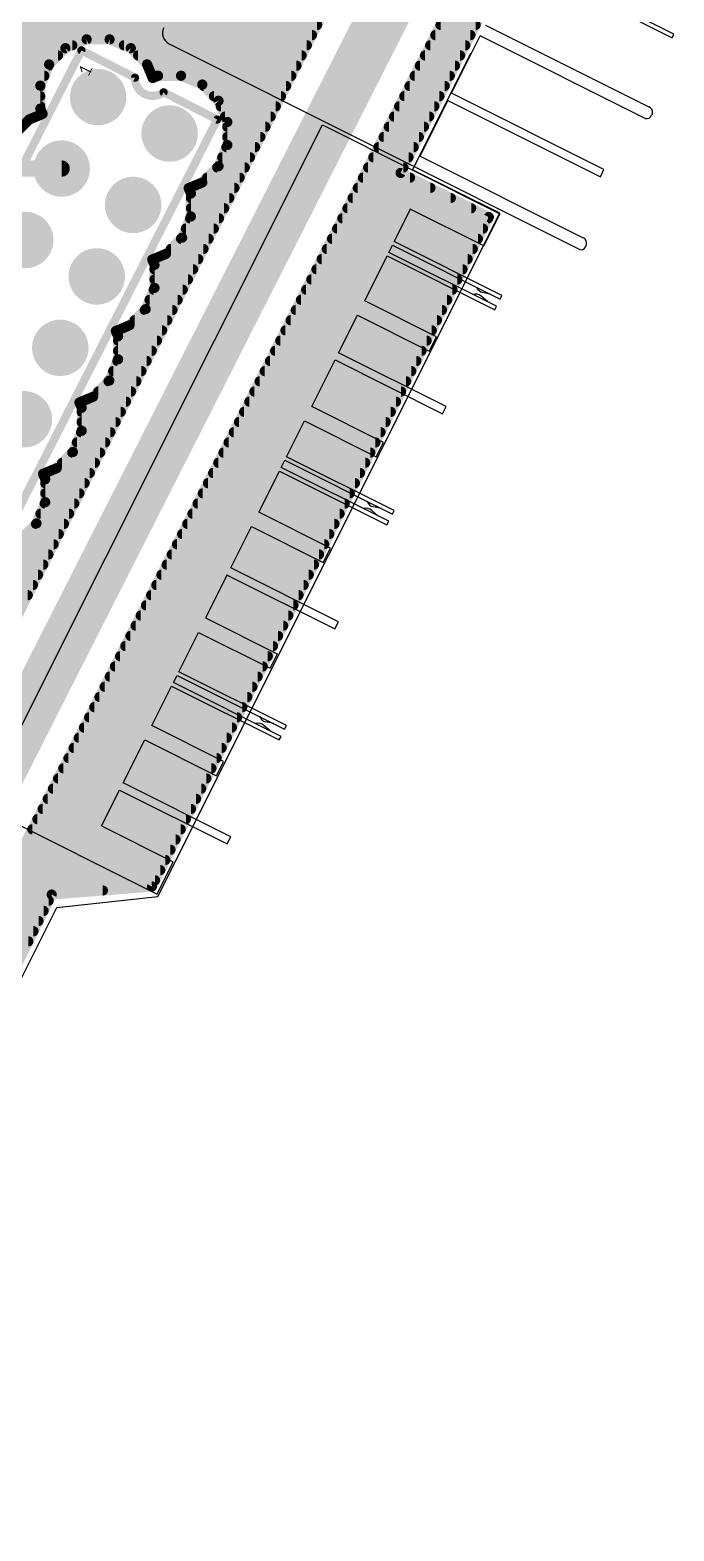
# Model space of a CAD drawing. Extents: x 0 to 110, y 0 to 76.
# Drawn here: x 67.36 to 83.42, y 0.03 to 37.47 of the extents above; entities that cross this region are included whole.
import ezdxf

# ---------------------------------------------------------------- set-up
doc = ezdxf.new("R2010")
doc.units = 0
doc.layers.get('0').update_dxf_attribs({"linetype": 'CONTINUOUS'})
for name, color, linetype in [('1', 22, 'CONTINUOUS'), ('17', 82, 'CONTINUOUS'), ('21', 253, 'CONTINUOUS'), ('22', 253, 'CONTINUOUS'), ('255', 6, 'CONTINUOUS')]:
    doc.layers.add(name, color=color, linetype=linetype)

# ---------------------------------------------------------------- blocks, each defined once
blk = doc.blocks.new('ROUNDP')
at = {"const_width": 0.5}
blk.add_lwpolyline([(0, -0.25, 1), (0, 0.25, 1), (0, -0.25)], format="xyb", dxfattribs=at)

msp = doc.modelspace()

# ---------------------------------------------------------------- linework, layer by layer
at = {"layer": '1'}
for points, const_width in [([(80.4, 41.4), (76.6, 33.9)], 0.254), ([(75.778, 40.0735), (63.0645, 15.0106)], 0.254), ([(77.025, 39.5), (63.925, 13.675)], 1.27), ([(65.1855, 13.128), (78.1494, 38.6846)], 0.254), ([(60.314, 37.592), (74.5192, 37.592)], 0.254), ([(60.314, 37.338), (74.3903, 37.338)], 0.254), ([(77.4663, 37.338), (78.3419, 37.338)], 0.254), ([(77.5951, 37.592), (78.4706, 37.592)], 0.254), ([(60.314, 37.084), (68.4135, 37.084)], 0.254), ([(68.2412, 37.0126), (67.836, 36.6074)], 0.254), ([(68.7707, 37.232), (68.2412, 37.0126)], 0.254), ([(69.3438, 37.232), (68.7707, 37.232)], 0.254), ([(69.8733, 37.0126), (69.3438, 37.232)], 0.254), ([(69.701, 37.084), (74.2615, 37.084)], 0.254), ([(70.2785, 36.6074), (69.8733, 37.0126)], 0.254), ([(77.3374, 37.084), (78.2132, 37.084)], 0.254), ([(60.314, 36.83), (68.0586, 36.83)], 0.254), ([(60.314, 36.576), (67.823, 36.576)], 0.254), ([(67.836, 36.6074), (67.6166, 36.0779)], 0.254), ([(70.0559, 36.83), (74.1326, 36.83)], 0.254), ([(70.4189, 36.2685), (70.2785, 36.6074)], 0.254), ([(70.2915, 36.576), (74.0038, 36.576)], 0.254), ([(77.0797, 36.576), (77.9558, 36.576)], 0.254), ([(77.2086, 36.83), (78.0845, 36.83)], 0.254), ([(60.314, 36.322), (67.7177, 36.322)], 0.254), ([(70.3967, 36.322), (70.5479, 36.322)], 0.254), ([(70.5527, 36.324), (70.4189, 36.2685)], 0.254), ([(71.1258, 36.324), (70.5527, 36.324)], 0.254), ([(71.6553, 36.1047), (71.1258, 36.324)], 0.254), ([(71.1306, 36.322), (73.875, 36.322)], 0.254), ([(76.9509, 36.322), (77.8271, 36.322)], 0.254), ([(60.314, 36.068), (67.6166, 36.068)], 0.254), ([(67.6166, 36.0779), (67.6166, 35.5048)], 0.254), ([(72.0605, 35.6994), (71.6553, 36.1047)], 0.254), ([(71.6919, 36.068), (73.7461, 36.068)], 0.254), ([(76.8221, 36.068), (77.6985, 36.068)], 0.254), ([(60.314, 35.814), (67.6166, 35.814)], 0.254), ([(61.6933, 35.56), (67.6166, 35.56)], 0.254), ([(67.6166, 35.5048), (67.6721, 35.371)], 0.254), ([(71.9459, 35.814), (73.6173, 35.814)], 0.254), ([(72.2798, 35.1699), (72.0605, 35.6994)], 0.254), ([(72.1183, 35.56), (73.4884, 35.56)], 0.254), ([(76.5644, 35.56), (77.4411, 35.56)], 0.254), ([(76.6932, 35.814), (77.5698, 35.814)], 0.254), ([(61.9473, 35.306), (67.5152, 35.306)], 0.254), ([(67.3332, 35.2306), (67.0517, 34.9492)], 0.254), ([(67.6721, 35.371), (67.3332, 35.2306)], 0.254), ([(72.2235, 35.306), (73.3596, 35.306)], 0.254), ([(72.2798, 34.5968), (72.2798, 35.1699)], 0.254), ([(76.4355, 35.306), (77.3124, 35.306)], 0.254), ([(72.2798, 35.052), (73.2307, 35.052)], 0.254), ([(72.2798, 34.798), (73.1019, 34.798)], 0.254), ([(76.1778, 34.798), (77.055, 34.798)], 0.254), ([(76.3067, 35.052), (77.1837, 35.052)], 0.254), ([(72.0605, 34.0674), (72.2798, 34.5968)], 0.254), ([(72.258, 34.544), (72.973, 34.544)], 0.254), ([(76.049, 34.544), (76.9263, 34.544)], 0.254), ([(68.1493, 34.0094), (61.4906, 34.0094)], 0.4064), ([(71.6553, 33.6621), (72.0605, 34.0674)], 0.254), ([(72.0292, 34.036), (72.7154, 34.036)], 0.254), ([(72.1527, 34.29), (72.8442, 34.29)], 0.254), ([(75.7913, 34.036), (76.6689, 34.036)], 0.254), ([(75.9201, 34.29), (76.7976, 34.29)], 0.254), ([(71.3164, 33.5217), (71.6553, 33.6621)], 0.254), ([(71.7752, 33.782), (72.5865, 33.782)], 0.254), ([(75.6625, 33.782), (76.836, 33.782)], 0.254), ([(76.6, 33.9), (78.8, 32.8)], 0.254), ([(71.3719, 33.3879), (71.3164, 33.5217)], 0.254), ([(71.3315, 33.528), (72.4577, 33.528)], 0.254), ([(71.3719, 32.8148), (71.3719, 33.3879)], 0.254), ([(71.3719, 33.274), (72.3288, 33.274)], 0.254), ([(75.4048, 33.274), (77.852, 33.274)], 0.254), ([(75.5336, 33.528), (77.344, 33.528)], 0.254), ([(71.3719, 33.02), (72.2, 33.02)], 0.254), ([(75.2759, 33.02), (78.36, 33.02)], 0.254), ([(78.8, 32.8), (70.4, 16.1)], 0.254), ([(71.1525, 32.2853), (71.3719, 32.8148)], 0.254), ([(71.2464, 32.512), (71.9423, 32.512)], 0.254), ([(71.3516, 32.766), (72.0711, 32.766)], 0.254), ([(75.0182, 32.512), (78.6551, 32.512)], 0.254), ([(75.1471, 32.766), (78.7829, 32.766)], 0.254), ([(70.7473, 31.8801), (71.1525, 32.2853)], 0.254), ([(71.1252, 32.258), (71.8134, 32.258)], 0.254), ([(74.8894, 32.258), (78.5274, 32.258)], 0.254), ([(70.4085, 31.7397), (70.7473, 31.8801)], 0.254), ([(70.4639, 31.6059), (70.4085, 31.7397)], 0.254), ([(70.4332, 31.75), (71.5558, 31.75)], 0.254), ([(70.8712, 32.004), (71.6846, 32.004)], 0.254), ([(74.6317, 31.75), (78.2719, 31.75)], 0.254), ([(74.7605, 32.004), (78.3996, 32.004)], 0.254), ([(70.4639, 31.0328), (70.4639, 31.6059)], 0.254), ([(70.4639, 31.496), (71.4269, 31.496)], 0.254), ([(74.5029, 31.496), (78.1441, 31.496)], 0.254), ([(70.2446, 30.5033), (70.4639, 31.0328)], 0.254), ([(70.4453, 30.988), (71.1692, 30.988)], 0.254), ([(70.4639, 31.242), (71.2981, 31.242)], 0.254), ([(74.2452, 30.988), (77.8886, 30.988)], 0.254), ([(74.374, 31.242), (78.0163, 31.242)], 0.254), ([(70.3401, 30.734), (71.0404, 30.734)], 0.254), ([(74.1163, 30.734), (77.7608, 30.734)], 0.254), ([(69.8393, 30.0981), (70.2446, 30.5033)], 0.254), ([(69.9672, 30.226), (70.7827, 30.226)], 0.254), ([(70.2212, 30.48), (70.9115, 30.48)], 0.254), ([(73.8586, 30.226), (77.5053, 30.226)], 0.254), ([(73.9875, 30.48), (77.6331, 30.48)], 0.254), ([(69.5005, 29.9577), (69.8393, 30.0981)], 0.254), ([(69.5559, 29.8239), (69.5005, 29.9577)], 0.254), ([(69.5349, 29.972), (70.6539, 29.972)], 0.254), ([(73.7298, 29.972), (77.3775, 29.972)], 0.254), ([(69.5559, 29.2508), (69.5559, 29.8239)], 0.254), ([(69.5559, 29.718), (70.525, 29.718)], 0.254), ([(69.5559, 29.464), (70.3962, 29.464)], 0.254), ([(73.4721, 29.464), (77.122, 29.464)], 0.254), ([(73.6009, 29.718), (77.2498, 29.718)], 0.254), ([(69.3366, 28.7213), (69.5559, 29.2508)], 0.254), ([(69.539, 29.21), (70.2673, 29.21)], 0.254), ([(73.3433, 29.21), (76.9943, 29.21)], 0.254), ([(68.9313, 28.3161), (69.3366, 28.7213)], 0.254), ([(69.3173, 28.702), (70.0096, 28.702)], 0.254), ([(69.4338, 28.956), (70.1385, 28.956)], 0.254), ([(73.0856, 28.702), (76.7387, 28.702)], 0.254), ([(73.2144, 28.956), (76.8665, 28.956)], 0.254), ([(69.0633, 28.448), (69.8808, 28.448)], 0.254), ([(72.9567, 28.448), (76.611, 28.448)], 0.254), ([(68.5925, 28.1757), (68.9313, 28.3161)], 0.254), ([(68.6479, 28.0419), (68.5925, 28.1757)], 0.254), ([(68.6367, 28.194), (69.7519, 28.194)], 0.254), ([(68.6479, 27.4688), (68.6479, 28.0419)], 0.254), ([(72.8279, 28.194), (76.4832, 28.194)], 0.254), ([(68.6479, 27.94), (69.6231, 27.94)], 0.254), ([(68.6479, 27.686), (69.4943, 27.686)], 0.254), ([(72.5702, 27.686), (76.2277, 27.686)], 0.254), ([(72.699, 27.94), (76.3555, 27.94)], 0.254), ([(68.4286, 26.9393), (68.6479, 27.4688)], 0.254), ([(68.6327, 27.432), (69.3654, 27.432)], 0.254), ([(72.4414, 27.432), (76.0999, 27.432)], 0.254), ([(68.0234, 26.5341), (68.4286, 26.9393)], 0.254), ([(68.4133, 26.924), (69.1077, 26.924)], 0.254), ([(68.5275, 27.178), (69.2366, 27.178)], 0.254), ([(72.1837, 26.924), (75.8444, 26.924)], 0.254), ([(72.3125, 27.178), (75.9722, 27.178)], 0.254), ([(67.6845, 26.3937), (68.0234, 26.5341)], 0.254), ([(68.1593, 26.67), (68.9789, 26.67)], 0.254), ([(72.0548, 26.67), (75.7166, 26.67)], 0.254), ([(67.7399, 26.2599), (67.6845, 26.3937)], 0.254), ([(67.7384, 26.416), (68.85, 26.416)], 0.254), ([(67.7399, 25.6868), (67.7399, 26.2599)], 0.254), ([(67.7399, 26.162), (68.7212, 26.162)], 0.254), ([(71.7971, 26.162), (75.4611, 26.162)], 0.254), ([(71.926, 26.416), (75.5889, 26.416)], 0.254), ([(67.7399, 25.908), (68.5923, 25.908)], 0.254), ([(71.6683, 25.908), (75.3334, 25.908)], 0.254), ([(67.5206, 25.1573), (67.7399, 25.6868)], 0.254), ([(67.6212, 25.4), (68.3347, 25.4)], 0.254), ([(67.7264, 25.654), (68.4635, 25.654)], 0.254), ([(71.4106, 25.4), (75.0778, 25.4)], 0.254), ([(71.5394, 25.654), (75.2056, 25.654)], 0.254), ([(67.1154, 24.752), (67.5206, 25.1573)], 0.254), ([(67.5093, 25.146), (68.2058, 25.146)], 0.254), ([(71.2818, 25.146), (74.9501, 25.146)], 0.254), ([(66.8401, 24.638), (67.9481, 24.638)], 0.254), ([(67.2553, 24.892), (68.077, 24.892)], 0.254), ([(71.0241, 24.638), (74.6946, 24.638)], 0.254), ([(71.1529, 24.892), (74.8223, 24.892)], 0.254), ([(53.7951, 24.384), (67.8193, 24.384)], 0.254), ([(70.8952, 24.384), (74.5668, 24.384)], 0.254), ([(65.1428, 24.13), (67.6904, 24.13)], 0.254), ([(65.6137, 23.876), (67.5616, 23.876)], 0.254), ([(70.6375, 23.876), (74.3113, 23.876)], 0.254), ([(70.7664, 24.13), (74.439, 24.13)], 0.254), ([(65.8677, 23.622), (67.4327, 23.622)], 0.254), ([(70.5087, 23.622), (74.1835, 23.622)], 0.254), ([(66.0415, 23.368), (67.3039, 23.368)], 0.254), ([(70.251, 23.114), (73.928, 23.114)], 0.254), ([(70.3798, 23.368), (74.0558, 23.368)], 0.254), ([(70.1222, 22.86), (73.8002, 22.86)], 0.254), ([(69.8645, 22.352), (73.5447, 22.352)], 0.254), ([(69.9933, 22.606), (73.6725, 22.606)], 0.254), ([(69.7356, 22.098), (73.417, 22.098)], 0.254), ([(69.4779, 21.59), (73.1614, 21.59)], 0.254), ([(69.6068, 21.844), (73.2892, 21.844)], 0.254), ([(69.3491, 21.336), (73.0337, 21.336)], 0.254), ([(69.2203, 21.082), (72.9059, 21.082)], 0.254), ([(68.9626, 20.574), (72.6504, 20.574)], 0.254), ([(69.0914, 20.828), (72.7782, 20.828)], 0.254), ([(68.8337, 20.32), (72.5226, 20.32)], 0.254), ([(68.576, 19.812), (72.2671, 19.812)], 0.254), ([(68.7049, 20.066), (72.3949, 20.066)], 0.254), ([(68.4472, 19.558), (72.1394, 19.558)], 0.254), ([(68.1895, 19.05), (71.8838, 19.05)], 0.254), ([(68.3183, 19.304), (72.0116, 19.304)], 0.254), ([(68.0607, 18.796), (71.7561, 18.796)], 0.254), ([(67.803, 18.288), (71.5006, 18.288)], 0.254), ([(67.9318, 18.542), (71.6283, 18.542)], 0.254), ([(67.6741, 18.034), (71.3728, 18.034)], 0.254), ([(67.4164, 17.526), (71.1173, 17.526)], 0.254), ([(67.5453, 17.78), (71.245, 17.78)], 0.254), ([(67.2876, 17.272), (70.9895, 17.272)], 0.254), ([(67.0299, 16.764), (70.734, 16.764)], 0.254), ([(67.1587, 17.018), (70.8618, 17.018)], 0.254), ([(66.9011, 16.51), (70.6062, 16.51)], 0.254), ([(66.6434, 16.002), (69.175, 16.002)], 0.254), ([(66.7722, 16.256), (70.4785, 16.256)], 0.254), ([(70.4, 16.1), (67.9, 15.9)], 0.254), ([(67.9, 15.9), (60.1, 0.2)], 0.254), ([(66.5145, 15.748), (67.8245, 15.748)], 0.254), ([(66.2568, 15.24), (67.5721, 15.24)], 0.254), ([(66.3857, 15.494), (67.6983, 15.494)], 0.254), ([(66.128, 14.986), (67.4459, 14.986)], 0.254), ([(65.9991, 14.732), (67.3197, 14.732)], 0.254)]:
    msp.add_lwpolyline(points, dxfattribs=dict(at, const_width=const_width))
for points, const_width in [([(74.3903, 37.2745, 1), (74.3903, 37.4015)], 0.127), ([(74.5192, 37.5285, 1), (74.5192, 37.6555)], 0.127), ([(77.4663, 37.4015, 1), (77.4663, 37.2745)], 0.127), ([(77.5951, 37.6555, 1), (77.5951, 37.5285)], 0.127), ([(78.3419, 37.2745, 1), (78.3419, 37.4015)], 0.127), ([(78.4706, 37.5285, 1), (78.4706, 37.6555)], 0.127), ([(68.2169, 37.0713, 1), (68.2655, 36.954)], 0.127), ([(68.2861, 36.9677, 1), (68.1963, 37.0575)], 0.127), ([(68.4135, 37.0205, 1), (68.4135, 37.1475)], 0.127), ([(68.7707, 37.2955, 1), (68.7707, 37.1685)], 0.127), ([(68.795, 37.1733, 1), (68.7464, 37.2906)], 0.127), ([(69.3681, 37.2906, 1), (69.3195, 37.1733)], 0.127), ([(69.3438, 37.1685, 1), (69.3438, 37.2955)], 0.127), ([(69.701, 37.1475, 1), (69.701, 37.0205)], 0.127), ([(69.9182, 37.0575, 1), (69.8284, 36.9677)], 0.127), ([(69.849, 36.954, 1), (69.8976, 37.0713)], 0.127), ([(74.2615, 37.0205, 1), (74.2615, 37.1475)], 0.127), ([(77.3374, 37.1475, 1), (77.3374, 37.0205)], 0.127), ([(78.2132, 37.0205, 1), (78.2132, 37.1475)], 0.127), ([(67.7911, 36.6523, 1), (67.8809, 36.5625)], 0.127), ([(67.8946, 36.5831, 1), (67.7773, 36.6317)], 0.127), ([(67.823, 36.5125, 1), (67.823, 36.6395)], 0.127), ([(68.0586, 36.7665, 1), (68.0586, 36.8935)], 0.127), ([(70.0559, 36.8935, 1), (70.0559, 36.7665)], 0.127), ([(70.3372, 36.6317, 1), (70.2198, 36.5831)], 0.127), ([(70.2915, 36.6395, 1), (70.2915, 36.5125)], 0.127), ([(70.2336, 36.5625, 1), (70.3234, 36.6523)], 0.127), ([(74.0038, 36.5125, 1), (74.0038, 36.6395)], 0.127), ([(74.1326, 36.7665, 1), (74.1326, 36.8935)], 0.127), ([(77.0797, 36.6395, 1), (77.0797, 36.5125)], 0.127), ([(77.2086, 36.8935, 1), (77.2086, 36.7665)], 0.127), ([(77.9558, 36.5125, 1), (77.9558, 36.6395)], 0.127), ([(78.0845, 36.7665, 1), (78.0845, 36.8935)], 0.127), ([(67.7177, 36.2585, 1), (67.7177, 36.3855)], 0.127), ([(70.3967, 36.3855, 1), (70.3967, 36.2585)], 0.127), ([(70.3946, 36.3272, 1), (70.4432, 36.2099)], 0.127), ([(70.3602, 36.2442, 1), (70.4775, 36.2928)], 0.127), ([(70.5527, 36.3875, 1), (70.5527, 36.2605)], 0.127), ([(70.577, 36.2653, 1), (70.5284, 36.3826)], 0.127), ([(70.5479, 36.2585, 1), (70.5479, 36.3855)], 0.127), ([(71.1501, 36.3826, 1), (71.1015, 36.2653)], 0.127), ([(71.1306, 36.3855, 1), (71.1306, 36.2585)], 0.127), ([(71.1258, 36.2605, 1), (71.1258, 36.3875)], 0.127), ([(73.875, 36.2585, 1), (73.875, 36.3855)], 0.127), ([(76.9509, 36.3855, 1), (76.9509, 36.2585)], 0.127), ([(77.8271, 36.2585, 1), (77.8271, 36.3855)], 0.127), ([(67.6801, 36.0779, 1), (67.5531, 36.0779)], 0.127), ([(67.558, 36.1022, 1), (67.6753, 36.0536)], 0.127), ([(67.6166, 36.0045, 1), (67.6166, 36.1315)], 0.127), ([(71.7002, 36.1496, 1), (71.6104, 36.0598)], 0.127), ([(71.6919, 36.1315, 1), (71.6919, 36.0045)], 0.127), ([(71.631, 36.046, 1), (71.6796, 36.1633)], 0.127), ([(73.7461, 36.0045, 1), (73.7461, 36.1315)], 0.127), ([(76.8221, 36.1315, 1), (76.8221, 36.0045)], 0.127), ([(77.6985, 36.0045, 1), (77.6985, 36.1315)], 0.127), ([(67.5531, 35.5048, 1), (67.6801, 35.5048)], 0.127), ([(67.6753, 35.5291, 1), (67.558, 35.4805)], 0.127), ([(67.6166, 35.7505, 1), (67.6166, 35.8775)], 0.127), ([(67.6166, 35.4965, 1), (67.6166, 35.6235)], 0.127), ([(71.9459, 35.8775, 1), (71.9459, 35.7505)], 0.127), ([(72.1192, 35.7237, 1), (72.0019, 35.6751)], 0.127), ([(72.0156, 35.6545, 1), (72.1054, 35.7443)], 0.127), ([(72.1183, 35.6235, 1), (72.1183, 35.4965)], 0.127), ([(73.4884, 35.4965, 1), (73.4884, 35.6235)], 0.127), ([(73.6173, 35.7505, 1), (73.6173, 35.8775)], 0.127), ([(76.5644, 35.6235, 1), (76.5644, 35.4965)], 0.127), ([(76.6932, 35.8775, 1), (76.6932, 35.7505)], 0.127), ([(77.4411, 35.4965, 1), (77.4411, 35.6235)], 0.127), ([(77.5698, 35.7505, 1), (77.5698, 35.8775)], 0.127), ([(67.3089, 35.2893, 1), (67.3575, 35.172)], 0.127), ([(67.3781, 35.1857, 1), (67.2883, 35.2755)], 0.127), ([(67.5152, 35.2425, 1), (67.5152, 35.3695)], 0.127), ([(67.6134, 35.3467, 1), (67.7307, 35.3953)], 0.127), ([(67.6964, 35.3123, 1), (67.6478, 35.4297)], 0.127), ([(72.2235, 35.3695, 1), (72.2235, 35.2425)], 0.127), ([(72.3433, 35.1699, 1), (72.2163, 35.1699)], 0.127), ([(72.2212, 35.1456, 1), (72.3385, 35.1942)], 0.127), ([(73.3596, 35.2425, 1), (73.3596, 35.3695)], 0.127), ([(76.4355, 35.3695, 1), (76.4355, 35.2425)], 0.127), ([(77.3124, 35.2425, 1), (77.3124, 35.3695)], 0.127), ([(72.2798, 35.1155, 1), (72.2798, 34.9885)], 0.127), ([(72.2798, 34.8615, 1), (72.2798, 34.7345)], 0.127), ([(73.1019, 34.7345, 1), (73.1019, 34.8615)], 0.127), ([(73.2307, 34.9885, 1), (73.2307, 35.1155)], 0.127), ([(76.1778, 34.8615, 1), (76.1778, 34.7345)], 0.127), ([(76.3067, 35.1155, 1), (76.3067, 34.9885)], 0.127), ([(77.055, 34.7345, 1), (77.055, 34.8615)], 0.127), ([(77.1837, 34.9885, 1), (77.1837, 35.1155)], 0.127), ([(72.258, 34.6075, 1), (72.258, 34.4805)], 0.127), ([(72.2163, 34.5968, 1), (72.3433, 34.5968)], 0.127), ([(72.3385, 34.5725, 1), (72.2212, 34.6211)], 0.127), ([(72.973, 34.4805, 1), (72.973, 34.6075)], 0.127), ([(76.049, 34.6075, 1), (76.049, 34.4805)], 0.127), ([(76.9263, 34.4805, 1), (76.9263, 34.6075)], 0.127), ([(68.1493, 33.9078, 1), (68.1493, 34.111)], 0.2032), ([(72.0292, 34.0995, 1), (72.0292, 33.9725)], 0.127), ([(72.0019, 34.0917, 1), (72.1192, 34.043)], 0.127), ([(72.1054, 34.0224, 1), (72.0156, 34.1123)], 0.127), ([(72.1527, 34.3535, 1), (72.1527, 34.2265)], 0.127), ([(72.7154, 33.9725, 1), (72.7154, 34.0995)], 0.127), ([(72.8442, 34.2265, 1), (72.8442, 34.3535)], 0.127), ([(75.7913, 34.0995, 1), (75.7913, 33.9725)], 0.127), ([(75.9201, 34.3535, 1), (75.9201, 34.2265)], 0.127), ([(76.6689, 33.9725, 1), (76.6689, 34.0995)], 0.127), ([(76.7976, 34.2265, 1), (76.7976, 34.3535)], 0.127), ([(71.6104, 33.707, 1), (71.7002, 33.6172)], 0.127), ([(71.6796, 33.6034, 1), (71.631, 33.7208)], 0.127), ([(71.7752, 33.8455, 1), (71.7752, 33.7185)], 0.127), ([(72.5865, 33.7185, 1), (72.5865, 33.8455)], 0.127), ([(75.6625, 33.8455, 1), (75.6625, 33.7185)], 0.127), ([(76.6284, 33.9568, 1), (76.5716, 33.8432)], 0.127), ([(76.5434, 33.9287, 1), (76.6566, 33.8713)], 0.127), ([(76.836, 33.7185, 1), (76.836, 33.8455)], 0.127), ([(71.2921, 33.5804, 1), (71.3407, 33.4631)], 0.127), ([(71.3751, 33.546, 1), (71.2578, 33.4974)], 0.127), ([(71.3315, 33.5915, 1), (71.3315, 33.4645)], 0.127), ([(71.4354, 33.3879, 1), (71.3084, 33.3879)], 0.127), ([(71.3719, 33.3375, 1), (71.3719, 33.2105)], 0.127), ([(71.3132, 33.3636, 1), (71.4305, 33.4122)], 0.127), ([(72.3288, 33.2105, 1), (72.3288, 33.3375)], 0.127), ([(72.4577, 33.4645, 1), (72.4577, 33.5915)], 0.127), ([(75.4048, 33.3375, 1), (75.4048, 33.2105)], 0.127), ([(75.5336, 33.5915, 1), (75.5336, 33.4645)], 0.127), ([(77.344, 33.4645, 1), (77.344, 33.5915)], 0.127), ([(77.852, 33.2105, 1), (77.852, 33.3375)], 0.127), ([(71.3719, 33.0835, 1), (71.3719, 32.9565)], 0.127), ([(72.2, 32.9565, 1), (72.2, 33.0835)], 0.127), ([(75.2759, 33.0835, 1), (75.2759, 32.9565)], 0.127), ([(78.36, 32.9565, 1), (78.36, 33.0835)], 0.127), ([(71.2464, 32.5755, 1), (71.2464, 32.4485)], 0.127), ([(71.3516, 32.8295, 1), (71.3516, 32.7025)], 0.127), ([(71.3084, 32.8148, 1), (71.4354, 32.8148)], 0.127), ([(71.4305, 32.7905, 1), (71.3132, 32.8391)], 0.127), ([(71.9423, 32.4485, 1), (71.9423, 32.5755)], 0.127), ([(72.0711, 32.7025, 1), (72.0711, 32.8295)], 0.127), ([(75.0182, 32.5755, 1), (75.0182, 32.4485)], 0.127), ([(75.1471, 32.8295, 1), (75.1471, 32.7025)], 0.127), ([(78.6551, 32.4485, 1), (78.6551, 32.5755)], 0.127), ([(78.8567, 32.7715, 1), (78.7433, 32.8285)], 0.127), ([(78.7716, 32.7432, 1), (78.8284, 32.8568)], 0.127), ([(78.7829, 32.7025, 1), (78.7829, 32.8295)], 0.127), ([(71.1252, 32.3215, 1), (71.1252, 32.1945)], 0.127), ([(71.0939, 32.3096, 1), (71.2112, 32.261)], 0.127), ([(71.1974, 32.2404, 1), (71.1076, 32.3302)], 0.127), ([(71.8134, 32.1945, 1), (71.8134, 32.3215)], 0.127), ([(74.8894, 32.3215, 1), (74.8894, 32.1945)], 0.127), ([(78.5274, 32.1945, 1), (78.5274, 32.3215)], 0.127), ([(70.3841, 31.7984, 1), (70.4328, 31.6811)], 0.127), ([(70.4671, 31.764, 1), (70.3498, 31.7154)], 0.127), ([(70.4332, 31.8135, 1), (70.4332, 31.6865)], 0.127), ([(70.7024, 31.925, 1), (70.7922, 31.8352)], 0.127), ([(70.7716, 31.8214, 1), (70.723, 31.9388)], 0.127), ([(70.8712, 32.0675, 1), (70.8712, 31.9405)], 0.127), ([(71.5558, 31.6865, 1), (71.5558, 31.8135)], 0.127), ([(71.6846, 31.9405, 1), (71.6846, 32.0675)], 0.127), ([(74.6317, 31.8135, 1), (74.6317, 31.6865)], 0.127), ([(74.7605, 32.0675, 1), (74.7605, 31.9405)], 0.127), ([(78.2719, 31.6865, 1), (78.2719, 31.8135)], 0.127), ([(78.3996, 31.9405, 1), (78.3996, 32.0675)], 0.127), ([(70.5274, 31.6059, 1), (70.4004, 31.6059)], 0.127), ([(70.4639, 31.5595, 1), (70.4639, 31.4325)], 0.127), ([(70.4052, 31.5816, 1), (70.5226, 31.6302)], 0.127), ([(71.4269, 31.4325, 1), (71.4269, 31.5595)], 0.127), ([(74.5029, 31.5595, 1), (74.5029, 31.4325)], 0.127), ([(78.1441, 31.4325, 1), (78.1441, 31.5595)], 0.127), ([(70.4453, 31.0515, 1), (70.4453, 30.9245)], 0.127), ([(70.4639, 31.3055, 1), (70.4639, 31.1785)], 0.127), ([(70.4004, 31.0328, 1), (70.5274, 31.0328)], 0.127), ([(70.5226, 31.0085, 1), (70.4052, 31.0571)], 0.127), ([(71.1692, 30.9245, 1), (71.1692, 31.0515)], 0.127), ([(71.2981, 31.1785, 1), (71.2981, 31.3055)], 0.127), ([(74.2452, 31.0515, 1), (74.2452, 30.9245)], 0.127), ([(74.374, 31.3055, 1), (74.374, 31.1785)], 0.127), ([(77.8886, 30.9245, 1), (77.8886, 31.0515)], 0.127), ([(78.0163, 31.1785, 1), (78.0163, 31.3055)], 0.127), ([(70.3401, 30.7975, 1), (70.3401, 30.6705)], 0.127), ([(71.0404, 30.6705, 1), (71.0404, 30.7975)], 0.127), ([(74.1163, 30.7975, 1), (74.1163, 30.6705)], 0.127), ([(77.7608, 30.6705, 1), (77.7608, 30.7975)], 0.127), ([(69.9672, 30.2895, 1), (69.9672, 30.1625)], 0.127), ([(70.2212, 30.5435, 1), (70.2212, 30.4165)], 0.127), ([(70.1859, 30.5276, 1), (70.3032, 30.479)], 0.127), ([(70.2895, 30.4584, 1), (70.1997, 30.5482)], 0.127), ([(70.7827, 30.1625, 1), (70.7827, 30.2895)], 0.127), ([(70.9115, 30.4165, 1), (70.9115, 30.5435)], 0.127), ([(73.8586, 30.2895, 1), (73.8586, 30.1625)], 0.127), ([(73.9875, 30.5435, 1), (73.9875, 30.4165)], 0.127), ([(77.5053, 30.1625, 1), (77.5053, 30.2895)], 0.127), ([(77.6331, 30.4165, 1), (77.6331, 30.5435)], 0.127), ([(69.5591, 29.982, 1), (69.4418, 29.9334)], 0.127), ([(69.4762, 30.0164, 1), (69.5248, 29.8991)], 0.127), ([(69.5349, 30.0355, 1), (69.5349, 29.9085)], 0.127), ([(69.7944, 30.143, 1), (69.8842, 30.0532)], 0.127), ([(69.8636, 30.0394, 1), (69.815, 30.1567)], 0.127), ([(70.6539, 29.9085, 1), (70.6539, 30.0355)], 0.127), ([(73.7298, 30.0355, 1), (73.7298, 29.9085)], 0.127), ([(77.3775, 29.9085, 1), (77.3775, 30.0355)], 0.127), ([(69.6194, 29.8239, 1), (69.4924, 29.8239)], 0.127), ([(69.5559, 29.7815, 1), (69.5559, 29.6545)], 0.127), ([(69.5559, 29.5275, 1), (69.5559, 29.4005)], 0.127), ([(69.4972, 29.7996, 1), (69.6146, 29.8482)], 0.127), ([(70.3962, 29.4005, 1), (70.3962, 29.5275)], 0.127), ([(70.525, 29.6545, 1), (70.525, 29.7815)], 0.127), ([(73.4721, 29.5275, 1), (73.4721, 29.4005)], 0.127), ([(73.6009, 29.7815, 1), (73.6009, 29.6545)], 0.127), ([(77.122, 29.4005, 1), (77.122, 29.5275)], 0.127), ([(77.2498, 29.6545, 1), (77.2498, 29.7815)], 0.127), ([(69.539, 29.2735, 1), (69.539, 29.1465)], 0.127), ([(69.4924, 29.2508, 1), (69.6194, 29.2508)], 0.127), ([(69.6146, 29.2265, 1), (69.4972, 29.2751)], 0.127), ([(70.2673, 29.1465, 1), (70.2673, 29.2735)], 0.127), ([(73.3433, 29.2735, 1), (73.3433, 29.1465)], 0.127), ([(76.9943, 29.1465, 1), (76.9943, 29.2735)], 0.127), ([(69.3173, 28.7655, 1), (69.3173, 28.6385)], 0.127), ([(69.3815, 28.6764, 1), (69.2917, 28.7662)], 0.127), ([(69.4338, 29.0195, 1), (69.4338, 28.8925)], 0.127), ([(70.0096, 28.6385, 1), (70.0096, 28.7655)], 0.127), ([(70.1385, 28.8925, 1), (70.1385, 29.0195)], 0.127), ([(73.0856, 28.7655, 1), (73.0856, 28.6385)], 0.127), ([(73.2144, 29.0195, 1), (73.2144, 28.8925)], 0.127), ([(76.7387, 28.6385, 1), (76.7387, 28.7655)], 0.127), ([(76.8665, 28.8925, 1), (76.8665, 29.0195)], 0.127), ([(69.0633, 28.5115, 1), (69.0633, 28.3845)], 0.127), ([(69.2779, 28.7456, 1), (69.3953, 28.697)], 0.127), ([(69.8808, 28.3845, 1), (69.8808, 28.5115)], 0.127), ([(72.9567, 28.5115, 1), (72.9567, 28.3845)], 0.127), ([(76.611, 28.3845, 1), (76.611, 28.5115)], 0.127), ([(68.6512, 28.2, 1), (68.5338, 28.1514)], 0.127), ([(68.5682, 28.2344, 1), (68.6168, 28.117)], 0.127), ([(68.6367, 28.2575, 1), (68.6367, 28.1305)], 0.127), ([(68.7114, 28.0419, 1), (68.5844, 28.0419)], 0.127), ([(68.5893, 28.0176, 1), (68.7066, 28.0662)], 0.127), ([(68.8864, 28.361, 1), (68.9762, 28.2712)], 0.127), ([(68.9556, 28.2574, 1), (68.907, 28.3747)], 0.127), ([(69.7519, 28.1305, 1), (69.7519, 28.2575)], 0.127), ([(72.8279, 28.2575, 1), (72.8279, 28.1305)], 0.127), ([(76.4832, 28.1305, 1), (76.4832, 28.2575)], 0.127), ([(68.6479, 28.0035, 1), (68.6479, 27.8765)], 0.127), ([(68.6479, 27.7495, 1), (68.6479, 27.6225)], 0.127), ([(69.4943, 27.6225, 1), (69.4943, 27.7495)], 0.127), ([(69.6231, 27.8765, 1), (69.6231, 28.0035)], 0.127), ([(72.5702, 27.7495, 1), (72.5702, 27.6225)], 0.127), ([(72.699, 28.0035, 1), (72.699, 27.8765)], 0.127), ([(76.2277, 27.6225, 1), (76.2277, 27.7495)], 0.127), ([(76.3555, 27.8765, 1), (76.3555, 28.0035)], 0.127), ([(68.6327, 27.4955, 1), (68.6327, 27.3685)], 0.127), ([(68.5844, 27.4688, 1), (68.7114, 27.4688)], 0.127), ([(68.7066, 27.4445, 1), (68.5893, 27.4931)], 0.127), ([(69.3654, 27.3685, 1), (69.3654, 27.4955)], 0.127), ([(72.4414, 27.4955, 1), (72.4414, 27.3685)], 0.127), ([(76.0999, 27.3685, 1), (76.0999, 27.4955)], 0.127), ([(68.4133, 26.9875, 1), (68.4133, 26.8605)], 0.127), ([(68.3699, 26.9636, 1), (68.4873, 26.915)], 0.127), ([(68.4735, 26.8944, 1), (68.3837, 26.9842)], 0.127), ([(68.5275, 27.2415, 1), (68.5275, 27.1145)], 0.127), ([(69.1077, 26.8605, 1), (69.1077, 26.9875)], 0.127), ([(69.2366, 27.1145, 1), (69.2366, 27.2415)], 0.127), ([(72.1837, 26.9875, 1), (72.1837, 26.8605)], 0.127), ([(72.3125, 27.2415, 1), (72.3125, 27.1145)], 0.127), ([(75.8444, 26.8605, 1), (75.8444, 26.9875)], 0.127), ([(75.9722, 27.1145, 1), (75.9722, 27.2415)], 0.127), ([(67.9785, 26.579, 1), (68.0683, 26.4891)], 0.127), ([(68.0477, 26.4754, 1), (67.9991, 26.5927)], 0.127), ([(68.1593, 26.7335, 1), (68.1593, 26.6065)], 0.127), ([(68.9789, 26.6065, 1), (68.9789, 26.7335)], 0.127), ([(72.0548, 26.7335, 1), (72.0548, 26.6065)], 0.127), ([(75.7166, 26.6065, 1), (75.7166, 26.7335)], 0.127), ([(67.7432, 26.418, 1), (67.6258, 26.3694)], 0.127), ([(67.6602, 26.4524, 1), (67.7088, 26.335)], 0.127), ([(67.7384, 26.4795, 1), (67.7384, 26.3525)], 0.127), ([(67.8034, 26.2599, 1), (67.6764, 26.2599)], 0.127), ([(67.7399, 26.2255, 1), (67.7399, 26.0985)], 0.127), ([(67.6813, 26.2356, 1), (67.7986, 26.2842)], 0.127), ([(68.7212, 26.0985, 1), (68.7212, 26.2255)], 0.127), ([(68.85, 26.3525, 1), (68.85, 26.4795)], 0.127), ([(71.7971, 26.2255, 1), (71.7971, 26.0985)], 0.127), ([(71.926, 26.4795, 1), (71.926, 26.3525)], 0.127), ([(75.4611, 26.0985, 1), (75.4611, 26.2255)], 0.127), ([(75.5889, 26.3525, 1), (75.5889, 26.4795)], 0.127), ([(67.7399, 25.9715, 1), (67.7399, 25.8445)], 0.127), ([(68.5923, 25.8445, 1), (68.5923, 25.9715)], 0.127), ([(71.6683, 25.9715, 1), (71.6683, 25.8445)], 0.127), ([(75.3334, 25.8445, 1), (75.3334, 25.9715)], 0.127), ([(67.6212, 25.4635, 1), (67.6212, 25.3365)], 0.127), ([(67.7264, 25.7175, 1), (67.7264, 25.5905)], 0.127), ([(67.6764, 25.6868, 1), (67.8034, 25.6868)], 0.127), ([(67.7986, 25.6625, 1), (67.6813, 25.7111)], 0.127), ([(68.3347, 25.3365, 1), (68.3347, 25.4635)], 0.127), ([(68.4635, 25.5905, 1), (68.4635, 25.7175)], 0.127), ([(71.4106, 25.4635, 1), (71.4106, 25.3365)], 0.127), ([(71.5394, 25.7175, 1), (71.5394, 25.5905)], 0.127), ([(75.0778, 25.3365, 1), (75.0778, 25.4635)], 0.127), ([(75.2056, 25.5905, 1), (75.2056, 25.7175)], 0.127), ([(67.5093, 25.2095, 1), (67.5093, 25.0825)], 0.127), ([(67.462, 25.1816, 1), (67.5793, 25.133)], 0.127), ([(67.5655, 25.1124, 1), (67.4757, 25.2022)], 0.127), ([(68.2058, 25.0825, 1), (68.2058, 25.2095)], 0.127), ([(71.2818, 25.2095, 1), (71.2818, 25.0825)], 0.127), ([(74.9501, 25.0825, 1), (74.9501, 25.2095)], 0.127), ([(67.9481, 24.5745, 1), (67.9481, 24.7015)], 0.127), ([(68.077, 24.8285, 1), (68.077, 24.9555)], 0.127), ([(71.0241, 24.7015, 1), (71.0241, 24.5745)], 0.127), ([(71.1529, 24.9555, 1), (71.1529, 24.8285)], 0.127), ([(74.6946, 24.5745, 1), (74.6946, 24.7015)], 0.127), ([(74.8223, 24.8285, 1), (74.8223, 24.9555)], 0.127), ([(67.8193, 24.3205, 1), (67.8193, 24.4475)], 0.127), ([(70.8952, 24.4475, 1), (70.8952, 24.3205)], 0.127), ([(74.5668, 24.3205, 1), (74.5668, 24.4475)], 0.127), ([(67.5616, 23.8125, 1), (67.5616, 23.9395)], 0.127), ([(67.6904, 24.0665, 1), (67.6904, 24.1935)], 0.127), ([(70.6375, 23.9395, 1), (70.6375, 23.8125)], 0.127), ([(70.7664, 24.1935, 1), (70.7664, 24.0665)], 0.127), ([(74.3113, 23.8125, 1), (74.3113, 23.9395)], 0.127), ([(74.439, 24.0665, 1), (74.439, 24.1935)], 0.127), ([(67.4327, 23.5585, 1), (67.4327, 23.6855)], 0.127), ([(70.5087, 23.6855, 1), (70.5087, 23.5585)], 0.127), ([(74.1835, 23.5585, 1), (74.1835, 23.6855)], 0.127), ([(67.3039, 23.3045, 1), (67.3039, 23.4315)], 0.127), ([(70.251, 23.1775, 1), (70.251, 23.0505)], 0.127), ([(70.3798, 23.4315, 1), (70.3798, 23.3045)], 0.127), ([(73.928, 23.0505, 1), (73.928, 23.1775)], 0.127), ([(74.0558, 23.3045, 1), (74.0558, 23.4315)], 0.127), ([(70.1222, 22.9235, 1), (70.1222, 22.7965)], 0.127), ([(73.8002, 22.7965, 1), (73.8002, 22.9235)], 0.127), ([(69.8645, 22.4155, 1), (69.8645, 22.2885)], 0.127), ([(69.9933, 22.6695, 1), (69.9933, 22.5425)], 0.127), ([(73.5447, 22.2885, 1), (73.5447, 22.4155)], 0.127), ([(73.6725, 22.5425, 1), (73.6725, 22.6695)], 0.127), ([(69.7356, 22.1615, 1), (69.7356, 22.0345)], 0.127), ([(73.417, 22.0345, 1), (73.417, 22.1615)], 0.127), ([(69.4779, 21.6535, 1), (69.4779, 21.5265)], 0.127), ([(69.6068, 21.9075, 1), (69.6068, 21.7805)], 0.127), ([(73.1614, 21.5265, 1), (73.1614, 21.6535)], 0.127), ([(73.2892, 21.7805, 1), (73.2892, 21.9075)], 0.127), ([(69.3491, 21.3995, 1), (69.3491, 21.2725)], 0.127), ([(73.0337, 21.2725, 1), (73.0337, 21.3995)], 0.127), ([(69.2203, 21.1455, 1), (69.2203, 21.0185)], 0.127), ([(72.9059, 21.0185, 1), (72.9059, 21.1455)], 0.127), ([(68.9626, 20.6375, 1), (68.9626, 20.5105)], 0.127), ([(69.0914, 20.8915, 1), (69.0914, 20.7645)], 0.127), ([(72.6504, 20.5105, 1), (72.6504, 20.6375)], 0.127), ([(72.7782, 20.7645, 1), (72.7782, 20.8915)], 0.127), ([(68.8337, 20.3835, 1), (68.8337, 20.2565)], 0.127), ([(72.5226, 20.2565, 1), (72.5226, 20.3835)], 0.127), ([(68.576, 19.8755, 1), (68.576, 19.7485)], 0.127), ([(68.7049, 20.1295, 1), (68.7049, 20.0025)], 0.127), ([(72.2671, 19.7485, 1), (72.2671, 19.8755)], 0.127), ([(72.3949, 20.0025, 1), (72.3949, 20.1295)], 0.127), ([(68.4472, 19.6215, 1), (68.4472, 19.4945)], 0.127), ([(72.1394, 19.4945, 1), (72.1394, 19.6215)], 0.127), ([(68.1895, 19.1135, 1), (68.1895, 18.9865)], 0.127), ([(68.3183, 19.3675, 1), (68.3183, 19.2405)], 0.127), ([(71.8838, 18.9865, 1), (71.8838, 19.1135)], 0.127), ([(72.0116, 19.2405, 1), (72.0116, 19.3675)], 0.127), ([(68.0607, 18.8595, 1), (68.0607, 18.7325)], 0.127), ([(71.7561, 18.7325, 1), (71.7561, 18.8595)], 0.127), ([(67.803, 18.3515, 1), (67.803, 18.2245)], 0.127), ([(67.9318, 18.6055, 1), (67.9318, 18.4785)], 0.127), ([(71.5006, 18.2245, 1), (71.5006, 18.3515)], 0.127), ([(71.6283, 18.4785, 1), (71.6283, 18.6055)], 0.127), ([(67.6741, 18.0975, 1), (67.6741, 17.9705)], 0.127), ([(71.3728, 17.9705, 1), (71.3728, 18.0975)], 0.127), ([(67.4164, 17.5895, 1), (67.4164, 17.4625)], 0.127), ([(67.5453, 17.8435, 1), (67.5453, 17.7165)], 0.127), ([(71.1173, 17.4625, 1), (71.1173, 17.5895)], 0.127), ([(71.245, 17.7165, 1), (71.245, 17.8435)], 0.127), ([(70.9895, 17.2085, 1), (70.9895, 17.3355)], 0.127), ([(70.734, 16.7005, 1), (70.734, 16.8275)], 0.127), ([(70.8618, 16.9545, 1), (70.8618, 17.0815)], 0.127), ([(70.6062, 16.4465, 1), (70.6062, 16.5735)], 0.127), ([(69.175, 15.9385, 1), (69.175, 16.0655)], 0.127), ([(70.3433, 16.1285, 1), (70.4567, 16.0715)], 0.127), ([(70.4051, 16.0367, 1), (70.3949, 16.1633)], 0.127), ([(70.4785, 16.1925, 1), (70.4785, 16.3195)], 0.127), ([(67.8245, 15.6845, 1), (67.8245, 15.8115)], 0.127), ([(67.8949, 15.9633, 1), (67.9051, 15.8367)], 0.127), ([(67.9569, 15.8717, 1), (67.8431, 15.9283)], 0.127), ([(67.5721, 15.1765, 1), (67.5721, 15.3035)], 0.127), ([(67.6983, 15.4305, 1), (67.6983, 15.5575)], 0.127), ([(67.4459, 14.9225, 1), (67.4459, 15.0495)], 0.127), ([(67.3197, 14.6685, 1), (67.3197, 14.7955)], 0.127)]:
    msp.add_lwpolyline(points, format="xyb", dxfattribs=dict(at, const_width=const_width))
at = {"layer": '21'}
for p, q in [((76.0326, 25.3502), (75.8761, 25.4845)), ((76.1221, 25.529), (75.9209, 25.5739))]:
    msp.add_line(p, q, dxfattribs=at)
for points, const_width in [([(68.6412, 36.9573), (63.3295, 26.5325)], 0.2032), ([(69.9777, 36.2763), (68.6412, 36.9573)], 0.2032), ([(68.6566, 36.4243), (68.6158, 36.5497)], 0.0254), ([(68.6158, 36.5497), (68.865, 36.4227)], 0.0254), ([(68.8227, 36.3397), (68.9073, 36.5058)], 0.0254), ([(72.027, 35.2321), (70.6905, 35.9131)], 0.2032), ([(66.7154, 24.8074), (72.027, 35.2321)], 0.2032)]:
    msp.add_lwpolyline(points, dxfattribs=dict(at, const_width=const_width))
for points, const_width in [([(68.6643, 37.0026, 1), (68.6182, 36.912)], 0.1016), ([(68.6865, 36.9342, 1), (68.596, 36.9804)], 0.1016), ([(68.6219, 36.5516, 1), (68.6098, 36.5477)], 0.0127), ([(68.6187, 36.5553, 1), (68.613, 36.544)], 0.0127), ([(68.6505, 36.4223, 1), (68.6626, 36.4262)], 0.0127), ([(68.817, 36.3425, 1), (68.8283, 36.3368)], 0.0127), ([(68.8621, 36.417, 1), (68.8679, 36.4284)], 0.0127), ([(68.913, 36.5029, 1), (68.9017, 36.5086)], 0.0127), ([(69.9777, 36.2763, 0.6321), (70.6905, 35.9131)], 0.2032), ([(70.0285, 36.2749, 1), (69.927, 36.2777)], 0.1016), ([(69.9547, 36.2311, 1), (70.0008, 36.3216)], 0.1016), ([(70.7136, 35.9584, 1), (70.6675, 35.8679)], 0.1016), ([(70.7215, 35.8729, 1), (70.6595, 35.9534)], 0.1016), ([(72.0723, 35.2091, 1), (71.9818, 35.2552)], 0.1016), ([(72.004, 35.1869, 1), (72.0501, 35.2774)], 0.1016)]:
    msp.add_lwpolyline(points, format="xyb", dxfattribs=dict(at, const_width=const_width))
for centre, start, end in [((75.7335, 25.3182), 49.3638, 105.5088), ((75.9685, 25.7877), 201.2915, 257.4364)]:
    msp.add_arc(centre, 0.219, start, end, dxfattribs=at)
at = {"layer": '22'}
for p, q in [((79.5267, 39.195), (83.3716, 37.2697)), ((83.4163, 37.3591), (79.6609, 39.2397)), ((78.7207, 37.5856), (82.7891, 35.5483)), ((70.8271, 37.1208), (81.0652, 31.994)), ((77.87, 35.8867), (78.5864, 37.3173)), ((82.6995, 35.2576), (78.5864, 37.3173)), ((83.3716, 37.2697), (83.4163, 37.3591)), ((77.0864, 34.3219), (77.7804, 35.7078)), ((77.7804, 35.7078), (81.5806, 33.8049)), ((81.6702, 33.9837), (77.87, 35.8867)), ((82.8785, 35.3917), (82.8561, 35.347)), ((66.1447, 18.1114), (74.6522, 35.1003)), ((74.6522, 35.1003), (79.0782, 32.8839)), ((77.0864, 34.3219), (81.1548, 32.2846)), ((81.5806, 33.8049), (81.6702, 33.9837)), ((76.8422, 32.9971), (76.4392, 32.1923)), ((78.6752, 32.0791), (76.8422, 32.9971)), ((79.0782, 32.8839), (78.6752, 32.0791)), ((75.7042, 30.7109), (76.2639, 31.8286)), ((76.2639, 31.8286), (78.9464, 30.4853)), ((76.3087, 31.918), (76.3983, 32.0969)), ((78.9912, 30.5747), (76.3087, 31.918)), ((76.3983, 32.0969), (79.0807, 30.7536)), ((79.1255, 30.843), (76.443, 32.1863)), ((81.2218, 32.0833), (81.1994, 32.0386)), ((77.4925, 29.8154), (75.7042, 30.7109)), ((78.7638, 30.6927), (78.6074, 30.827)), ((78.8534, 30.8716), (78.6522, 30.9164)), ((79.0807, 30.7536), (79.1255, 30.843)), ((75.055, 29.4144), (75.5251, 30.3533)), ((75.5251, 30.3533), (77.3134, 29.4577)), ((78.9464, 30.4853), (78.9912, 30.5747)), ((77.3134, 29.4577), (77.4925, 29.8154)), ((74.3833, 28.0732), (74.9654, 29.2356)), ((74.9654, 29.2356), (77.6479, 27.8923)), ((77.7374, 28.0711), (75.055, 29.4144)), ((73.7565, 26.8213), (74.2042, 27.7155)), ((74.2042, 27.7155), (75.9925, 26.82)), ((76.1716, 27.1776), (74.3833, 28.0732)), ((77.6479, 27.8923), (77.7374, 28.0711)), ((75.9925, 26.82), (76.1716, 27.1776)), ((73.6222, 26.5531), (73.7117, 26.7319)), ((73.7117, 26.7319), (76.3942, 25.3887)), ((76.4389, 25.4781), (73.7565, 26.8213)), ((73.0624, 25.4354), (73.5774, 26.4637)), ((73.5774, 26.4637), (76.2598, 25.1204)), ((76.3046, 25.2098), (73.6222, 26.5531)), ((76.3942, 25.3887), (76.4389, 25.4781)), ((74.8508, 24.5399), (73.0624, 25.4354)), ((76.2598, 25.1204), (76.3046, 25.2098)), ((72.3684, 24.0495), (72.8833, 25.0777)), ((72.8833, 25.0777), (74.6717, 24.1822)), ((74.6717, 24.1822), (74.8508, 24.5399)), ((75.0509, 22.7062), (72.3684, 24.0495)), ((72.2751, 23.8767), (71.7378, 22.8037)), ((72.2789, 23.8706), (74.9613, 22.5274)), ((71.7378, 22.8037), (73.5261, 21.9082)), ((74.9613, 22.5274), (75.0509, 22.7062)), ((71.0699, 21.4564), (71.5625, 22.44)), ((71.5625, 22.44), (73.3508, 21.5445)), ((73.5261, 21.9082), (73.347, 21.5505)), ((70.9356, 21.1882), (71.0251, 21.367)), ((71.0251, 21.367), (73.7076, 20.0237)), ((73.7524, 20.1131), (71.0699, 21.4564)), ((70.3983, 20.1152), (70.8908, 21.0988)), ((70.8908, 21.0988), (73.5733, 19.7555)), ((73.6181, 19.8449), (70.9356, 21.1882)), ((72.1866, 19.2197), (70.3983, 20.1152)), ((73.346, 19.9853), (73.1896, 20.1195)), ((73.4356, 20.1641), (73.2343, 20.2089)), ((73.5733, 19.7555), (73.6181, 19.8449)), ((73.7076, 20.0237), (73.7524, 20.1131)), ((69.6819, 18.6845), (70.2192, 19.7575)), ((70.2192, 19.7575), (72.0075, 18.862)), ((72.0075, 18.862), (72.1866, 19.2197)), ((69.1446, 17.6116), (69.5923, 18.5057)), ((69.5923, 18.5057), (72.2748, 17.1624)), ((72.3643, 17.3413), (69.6819, 18.6845)), ((66.1485, 18.1053), (70.5299, 15.9113)), ((69.1446, 17.6116), (70.9329, 16.716)), ((72.2748, 17.1624), (72.3643, 17.3413)), ((70.5299, 15.9113), (70.9329, 16.716))]:
    msp.add_line(p, q, dxfattribs=at)
for centre, radius, start, end in [((70.9615, 37.3891), 0.3, 153.4, 243.4), ((82.7331, 35.3806), 0.1275, 254.71, 344.71), ((82.7555, 35.4253), 0.1275, 344.71, 74.71), ((81.0877, 32.1505), 0.15, 333.4, 63.4), ((81.11, 32.0834), 0.1, 243.4005, 333.4005), ((78.4647, 30.6608), 0.219, 49.3638, 105.5088), ((78.6998, 31.1302), 0.219, 201.2915, 257.4364), ((73.282, 20.4227), 0.219, 201.2915, 257.4364), ((73.0469, 19.9533), 0.219, 49.3638, 105.5088)]:
    msp.add_arc(centre, radius, start, end, dxfattribs=at)
at = {"layer": '255'}
for p, q in [((76.9, 33.975), (78.3637, 36.8921)), ((79.075, 32.9), (76.9, 33.975)), ((70.55, 15.85), (79.075, 32.9)), ((68.025, 15.575), (70.55, 15.85)), ((60.25, 0.025), (68.025, 15.575))]:
    msp.add_line(p, q, dxfattribs=at)

# ---------------------------------------------------------------- block references
at = {"layer": '17', "xscale": 1.407999999999999, "yscale": 1.407999999999999, "rotation": 243}
for p in [(69.0572, 35.7914), (70.8392, 34.8834), (68.1493, 34.0094), (69.9313, 33.1014), (67.2413, 32.2273), (69.0233, 31.3194), (68.1153, 29.5373), (67.2073, 27.7553)]:
    msp.add_blockref('ROUNDP', p, dxfattribs=at)

doc.saveas('drawing.dxf')
